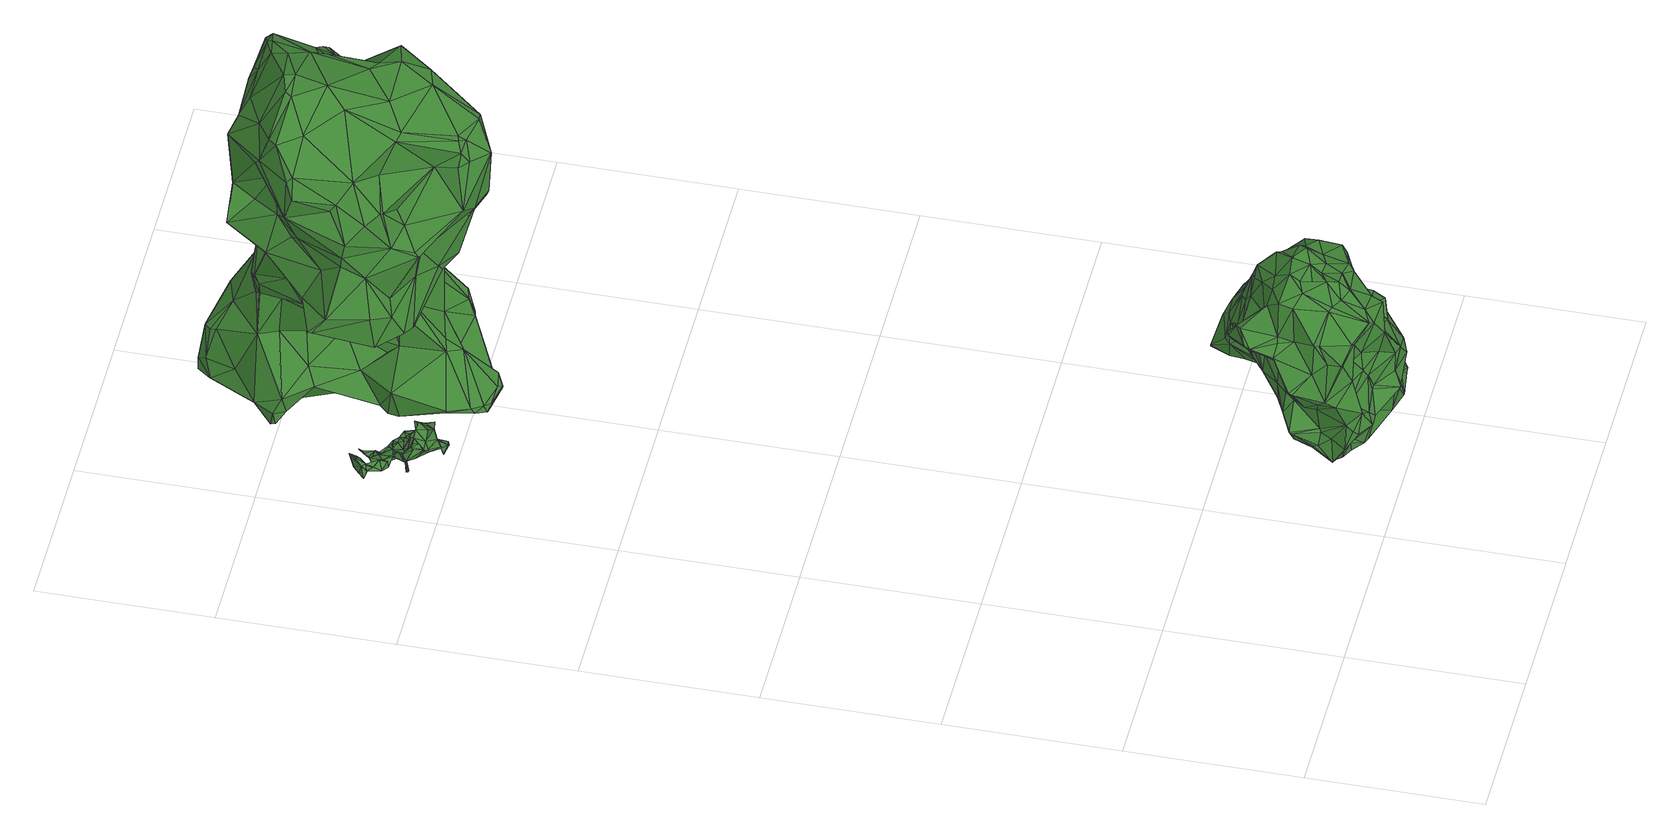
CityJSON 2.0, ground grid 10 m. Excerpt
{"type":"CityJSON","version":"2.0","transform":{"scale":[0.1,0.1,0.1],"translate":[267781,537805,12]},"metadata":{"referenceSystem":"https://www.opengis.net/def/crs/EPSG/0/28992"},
"CityObjects":{
"tree1":{"type":"SolitaryVegetationObject","attributes":{"gtid":342,"crown_width_m":10.75,"crown_median_z":18.63,"crown_r50_m":0.338,"crown_porosity":0.902,"trunk_H_m":5.68,"trunk_DBH_m":0.46,"trunk_radius_m":0.23,"trunk_base_height_m":12.95,"original_gtid":"343"},"geometry":[{"type":"Solid","lod":"3","boundaries":[[[[0,1,2]],[[3,4,5]],[[6,7,8]],[[9,10,11]],[[12,13,14]],[[15,16,17]],[[18,19,20]],[[21,22,23]],[[24,25,26]],[[27,28,29]],[[15,17,30]],[[31,32,33]],[[34,35,36]],[[15,30,37]],[[38,39,40]],[[3,29,41]],[[42,18,43]],[[44,45,46]],[[47,45,44]],[[48,49,50]],[[51,26,25]],[[52,53,54]],[[55,56,42]],[[30,14,13]],[[30,13,37]],[[57,31,39]],[[42,56,58]],[[59,60,58]],[[61,62,63]],[[64,62,61]],[[65,66,67]],[[68,69,70]],[[36,71,72]],[[37,13,73]],[[74,75,76]],[[77,78,79]],[[80,60,59]],[[81,73,82]],[[54,81,82]],[[83,84,85]],[[42,58,86]],[[87,6,8]],[[88,83,89]],[[90,91,92]],[[93,91,90]],[[93,94,95]],[[94,93,90]],[[18,20,96]],[[97,96,20]],[[98,99,100]],[[101,99,98]],[[43,55,42]],[[65,67,102]],[[12,103,104]],[[105,106,107]],[[108,107,106]],[[109,12,14]],[[93,62,64]],[[110,111,112]],[[113,114,115]],[[116,117,118]],[[119,120,121]],[[54,67,52]],[[122,123,124]],[[122,124,125]],[[126,88,127]],[[128,129,130]],[[112,111,131]],[[12,109,103]],[[73,81,132]],[[133,118,134]],[[117,134,118]],[[36,35,135]],[[136,137,138]],[[40,39,31]],[[139,140,141]],[[43,142,55]],[[143,98,144]],[[56,55,145]],[[58,60,86]],[[80,86,60]],[[56,145,146]],[[78,132,81]],[[24,147,25]],[[148,25,147]],[[86,18,42]],[[130,149,150]],[[151,152,153]],[[97,51,25]],[[126,127,154]],[[155,156,157]],[[96,158,142]],[[31,57,32]],[[54,159,67]],[[160,9,161]],[[162,161,9]],[[134,163,164]],[[151,0,2]],[[165,15,166]],[[86,19,18]],[[126,119,88]],[[167,168,169]],[[22,21,100]],[[97,148,96]],[[148,170,171]],[[123,172,173]],[[174,173,172]],[[36,175,71]],[[176,177,178]],[[142,43,96]],[[179,180,177]],[[181,182,46]],[[136,138,183]],[[183,138,184]],[[115,114,93]],[[185,186,187]],[[188,189,190]],[[154,127,191]],[[192,69,193]],[[69,68,193]],[[84,83,88]],[[21,23,38]],[[181,46,194]],[[194,46,186]],[[150,92,91]],[[195,47,44]],[[196,195,44]],[[51,197,26]],[[113,198,199]],[[191,89,200]],[[190,201,202]],[[188,190,202]],[[203,204,68]],[[202,201,200]],[[202,200,89]],[[73,132,77]],[[77,132,78]],[[141,168,167]],[[109,205,103]],[[111,110,206]],[[207,111,206]],[[189,192,193]],[[14,30,208]],[[209,87,39]],[[112,5,135]],[[106,210,153]],[[211,175,135]],[[212,66,213]],[[214,215,39]],[[216,217,218]],[[219,220,221]],[[219,221,84]],[[222,223,224]],[[225,223,222]],[[74,76,182]],[[188,71,175]],[[186,185,194]],[[70,27,203]],[[3,5,226]],[[2,197,227]],[[2,227,17]],[[70,203,68]],[[48,228,49]],[[187,54,53]],[[154,228,48]],[[151,153,210]],[[229,177,230]],[[231,124,123]],[[125,124,231]],[[232,177,180]],[[203,27,233]],[[61,115,64]],[[64,115,93]],[[213,234,204]],[[95,63,62]],[[155,116,156]],[[95,62,93]],[[91,114,150]],[[13,12,235]],[[194,185,233]],[[73,13,235]],[[232,1,0]],[[82,73,235]],[[151,210,232]],[[230,232,210]],[[236,237,228]],[[38,98,21]],[[112,238,5]],[[239,216,118]],[[211,135,240]],[[156,241,242]],[[102,243,92]],[[102,92,65]],[[63,244,61]],[[61,244,115]],[[90,92,243]],[[150,65,92]],[[204,193,68]],[[18,96,43]],[[8,39,87]],[[113,115,244]],[[207,206,74]],[[245,1,232]],[[74,206,178]],[[182,226,246]],[[137,136,50]],[[196,247,195]],[[106,247,196]],[[178,177,229]],[[58,137,59]],[[201,129,248]],[[239,133,162]],[[239,118,133]],[[155,117,116]],[[249,206,110]],[[154,48,139]],[[171,96,148]],[[191,127,89]],[[88,89,127]],[[134,250,163]],[[112,131,238]],[[246,238,131]],[[178,229,74]],[[218,237,251]],[[164,252,162]],[[162,252,10]],[[160,162,10]],[[156,198,244]],[[156,244,63]],[[244,198,113]],[[130,129,201]],[[253,249,110]],[[254,255,128]],[[248,128,255]],[[242,251,156]],[[114,91,93]],[[34,36,72]],[[212,53,52]],[[156,251,198]],[[256,237,218]],[[226,5,238]],[[57,39,215]],[[58,138,137]],[[117,174,172]],[[146,183,56]],[[118,241,116]],[[170,148,147]],[[240,5,4]],[[240,4,211]],[[116,241,156]],[[245,232,180]],[[175,4,188]],[[192,28,69]],[[112,135,35]],[[164,163,224]],[[175,211,4]],[[253,33,257]],[[48,136,7]],[[189,188,4]],[[189,4,192]],[[63,157,156]],[[36,135,175]],[[17,16,152]],[[252,197,51]],[[165,166,79]],[[258,239,9]],[[164,224,252]],[[95,157,63]],[[125,231,94]],[[134,164,162]],[[134,162,133]],[[141,7,6]],[[179,147,245]],[[99,221,220]],[[110,112,101]],[[187,53,185]],[[146,145,259]],[[259,260,146]],[[72,99,34]],[[85,99,72]],[[28,27,70]],[[70,69,28]],[[246,207,182]],[[131,207,246]],[[131,111,207]],[[261,53,212]],[[53,261,185]],[[28,192,4]],[[172,250,117]],[[134,117,250]],[[202,71,188]],[[89,71,202]],[[46,76,44]],[[182,76,46]],[[182,207,74]],[[250,109,222]],[[96,171,158]],[[110,101,98]],[[97,25,148]],[[35,101,112]],[[130,114,199]],[[128,130,199]],[[21,98,100]],[[35,34,101]],[[235,12,262]],[[85,221,99]],[[153,152,16]],[[104,263,243]],[[104,103,263]],[[243,263,90]],[[79,247,165]],[[153,165,247]],[[14,264,225]],[[97,20,51]],[[254,191,255]],[[254,154,191]],[[193,265,266]],[[189,193,266]],[[50,49,256]],[[67,212,52]],[[66,212,67]],[[201,265,130]],[[113,199,114]],[[254,128,199]],[[3,41,4]],[[41,29,28]],[[87,168,6]],[[169,168,87]],[[256,137,50]],[[256,80,137]],[[213,66,234]],[[85,72,267]],[[85,267,83]],[[157,231,155]],[[136,48,50]],[[238,246,226]],[[231,173,155]],[[59,137,80]],[[34,99,101]],[[256,49,228]],[[201,266,265]],[[240,135,5]],[[105,229,230]],[[95,94,231]],[[155,173,174]],[[155,174,117]],[[254,236,154]],[[190,189,266]],[[253,144,33]],[[143,144,253]],[[216,242,241]],[[218,251,242]],[[241,118,216]],[[123,173,231]],[[224,223,268]],[[198,251,236]],[[154,236,228]],[[81,54,187]],[[81,187,78]],[[199,236,254]],[[199,198,236]],[[78,187,186]],[[235,159,82]],[[145,269,259]],[[200,201,248]],[[40,31,33]],[[165,16,15]],[[154,139,126]],[[56,138,58]],[[56,184,138]],[[257,33,270]],[[257,270,176]],[[80,256,218]],[[107,108,75]],[[24,1,147]],[[74,229,75]],[[157,95,231]],[[179,245,180]],[[182,181,226]],[[181,3,226]],[[270,271,170]],[[4,41,28]],[[82,159,54]],[[147,179,170]],[[176,170,179]],[[176,179,177]],[[3,181,29]],[[2,26,197]],[[162,160,161]],[[136,183,7]],[[29,181,194]],[[250,222,224]],[[250,224,163]],[[222,109,14]],[[224,268,252]],[[8,7,146]],[[183,146,7]],[[125,94,263]],[[90,263,94]],[[26,2,1]],[[102,235,262]],[[151,2,17]],[[152,151,17]],[[217,258,80]],[[176,270,170]],[[80,218,217]],[[10,252,51]],[[227,268,223]],[[220,219,120]],[[39,8,214]],[[167,272,141]],[[38,40,98]],[[146,214,8]],[[105,107,229]],[[46,45,186]],[[232,0,151]],[[150,234,65]],[[16,165,153]],[[84,221,85]],[[78,195,79]],[[147,1,245]],[[178,206,273]],[[37,166,15]],[[73,166,37]],[[77,166,73]],[[196,44,108]],[[196,108,106]],[[79,166,77]],[[22,167,23]],[[177,232,230]],[[160,10,9]],[[120,272,22]],[[167,22,272]],[[22,220,120]],[[169,87,23]],[[209,23,87]],[[39,38,23]],[[209,39,23]],[[169,23,167]],[[257,176,273]],[[257,273,253]],[[26,1,24]],[[250,205,109]],[[126,139,141]],[[168,141,6]],[[107,75,229]],[[270,33,32]],[[261,233,185]],[[274,158,269]],[[194,233,29]],[[203,233,261]],[[27,29,233]],[[48,7,140]],[[71,267,72]],[[83,267,89]],[[253,273,249]],[[206,249,273]],[[178,273,176]],[[149,204,234]],[[149,234,150]],[[66,65,234]],[[261,212,213]],[[203,213,204]],[[261,213,203]],[[190,266,201]],[[220,22,99]],[[22,100,99]],[[98,143,110]],[[253,110,143]],[[265,149,130]],[[193,149,265]],[[33,144,40]],[[216,218,242]],[[259,57,215]],[[259,215,260]],[[248,255,200]],[[191,200,255]],[[98,40,144]],[[71,89,267]],[[204,149,193]],[[88,119,121]],[[263,103,122]],[[263,122,125]],[[141,119,126]],[[272,119,141]],[[88,121,84]],[[84,121,219]],[[120,219,121]],[[272,120,119]],[[19,9,11]],[[150,275,130]],[[150,114,275]],[[130,275,114]],[[260,214,146]],[[236,251,237]],[[256,228,237]],[[260,215,214]],[[217,216,258]],[[239,258,216]],[[80,258,86]],[[19,86,258]],[[162,9,239]],[[19,258,9]],[[142,158,274]],[[269,158,171]],[[142,274,55]],[[55,274,145]],[[269,145,274]],[[56,183,184]],[[51,11,10]],[[141,140,7]],[[44,75,108]],[[76,75,44]],[[139,48,140]],[[78,186,195]],[[32,57,271]],[[32,271,270]],[[210,106,105]],[[210,105,230]],[[271,269,171]],[[171,170,271]],[[252,268,197]],[[227,197,268]],[[243,262,104]],[[102,262,243]],[[104,262,12]],[[271,259,269]],[[271,57,259]],[[264,14,208]],[[153,247,106]],[[17,264,208]],[[30,17,208]],[[227,223,225]],[[14,225,222]],[[264,227,225]],[[17,227,264]],[[79,195,247]],[[20,19,11]],[[20,11,51]],[[250,172,205]],[[123,205,172]],[[103,205,122]],[[123,122,205]],[[248,129,128]],[[102,67,159]],[[235,102,159]],[[195,45,47]],[[195,186,45]],[[276,277,278]],[[276,278,279]],[[279,278,280]],[[279,280,281]],[[278,277,282]],[[278,282,280]],[[282,277,283]],[[282,283,280]],[[280,283,284]],[[280,284,281]],[[284,283,285]],[[284,285,281]],[[283,277,286]],[[283,286,285]],[[285,286,287]],[[285,287,281]],[[286,277,288]],[[286,288,287]],[[287,288,289]],[[287,289,281]],[[288,277,290]],[[288,290,289]],[[290,277,291]],[[290,291,289]],[[289,291,292]],[[289,292,281]],[[292,291,293]],[[292,293,281]],[[291,277,294]],[[291,294,293]],[[293,294,295]],[[293,295,281]],[[294,277,296]],[[294,296,295]],[[295,296,297]],[[295,297,281]],[[296,277,298]],[[296,298,297]],[[297,298,299]],[[297,299,281]],[[299,298,300]],[[299,300,281]],[[298,277,301]],[[298,301,300]],[[300,301,302]],[[300,302,281]],[[301,277,303]],[[301,303,302]],[[302,303,304]],[[302,304,281]],[[303,277,305]],[[303,305,304]],[[305,277,306]],[[305,306,304]],[[304,306,307]],[[304,307,281]],[[307,306,308]],[[307,308,281]],[[306,277,276]],[[306,276,308]],[[308,276,279]],[[308,279,281]]]]}]},
"tree2":{"type":"SolitaryVegetationObject","attributes":{"gtid":669,"crown_width_m":4.14,"crown_median_z":14.5,"crown_r50_m":0.208,"crown_porosity":0.927,"trunk_H_m":1.51,"trunk_DBH_m":0.0636,"trunk_radius_m":0.0318,"trunk_base_height_m":12.99,"original_gtid":"671"},"geometry":[{"type":"MultiSurface","lod":"3","boundaries":[[[309,310,311]],[[312,313,314]],[[315,314,313]],[[316,317,318]],[[319,320,321]],[[322,321,320]],[[323,324,325]],[[326,327,328]],[[317,316,329]],[[330,331,332]],[[333,334,335]],[[336,337,338]],[[318,317,312]],[[339,324,323]],[[340,341,342]],[[316,343,329]],[[344,345,346]],[[340,338,347]],[[348,349,350]],[[351,352,349]],[[350,349,352]],[[350,352,351]],[[316,353,343]],[[354,331,355]],[[356,313,357]],[[358,359,328]],[[358,328,327]],[[360,361,362]],[[363,364,365]],[[366,367,368]],[[359,369,370]],[[342,371,372]],[[373,315,374]],[[375,376,322]],[[377,378,379]],[[326,370,380]],[[326,380,381]],[[346,382,383]],[[323,325,339]],[[345,384,385]],[[345,385,382]],[[386,387,388]],[[379,389,377]],[[390,389,379]],[[383,382,391]],[[340,365,341]],[[385,375,392]],[[393,394,328]],[[313,361,379]],[[354,355,395]],[[372,396,342]],[[324,348,325]],[[397,369,398]],[[397,398,399]],[[372,371,364]],[[400,401,402]],[[351,403,352]],[[332,331,402]],[[340,336,338]],[[329,343,319]],[[381,380,374]],[[322,376,404]],[[324,339,405]],[[341,406,342]],[[322,353,407]],[[316,407,353]],[[401,408,409]],[[410,373,367]],[[347,333,411]],[[388,334,333]],[[397,412,358]],[[342,396,340]],[[336,340,396]],[[329,413,317]],[[368,414,366]],[[324,405,348]],[[406,363,412]],[[358,412,363]],[[335,411,333]],[[321,404,415]],[[416,353,376]],[[366,414,360]],[[371,342,406]],[[343,320,319]],[[344,392,417]],[[413,329,418]],[[319,418,329]],[[396,419,420]],[[370,328,394]],[[369,328,370]],[[421,386,337]],[[338,337,386]],[[321,322,404]],[[357,377,422]],[[317,423,312]],[[412,399,424]],[[391,383,403]],[[399,412,397]],[[355,332,402]],[[425,349,348]],[[382,392,383]],[[368,367,373]],[[333,386,388]],[[356,384,314]],[[426,422,413]],[[317,413,422]],[[358,309,328]],[[314,416,384]],[[356,362,313]],[[410,362,356]],[[346,392,344]],[[357,313,377]],[[358,412,424]],[[348,350,325]],[[339,325,350]],[[382,346,345]],[[335,409,311]],[[322,407,375]],[[417,375,407]],[[315,373,410]],[[381,427,364]],[[374,313,428]],[[376,384,416]],[[404,429,415]],[[320,429,404]],[[314,357,422]],[[355,330,332]],[[391,405,339]],[[391,352,383]],[[403,383,352]],[[339,350,391]],[[377,313,378]],[[312,314,318]],[[393,408,430]],[[368,431,414]],[[391,403,405]],[[398,424,399]],[[379,361,390]],[[309,311,409]],[[410,367,366]],[[363,358,327]],[[389,390,355]],[[312,428,313]],[[315,313,374]],[[349,425,403]],[[432,417,407]],[[432,407,316]],[[343,422,418]],[[343,418,320]],[[391,350,352]],[[416,320,353]],[[359,424,369]],[[398,369,424]],[[328,359,370]],[[328,370,326]],[[327,364,363]],[[327,381,364]],[[419,433,434]],[[410,366,360]],[[386,421,387]],[[345,344,384]],[[403,351,349]],[[378,313,379]],[[380,431,374]],[[423,428,312]],[[337,336,435]],[[435,420,419]],[[392,346,383]],[[431,368,374]],[[373,374,368]],[[390,361,355]],[[389,355,436]],[[409,335,401]],[[436,355,401]],[[436,401,335]],[[402,401,355]],[[331,430,402]],[[400,402,430]],[[403,346,383]],[[385,392,382]],[[433,428,423]],[[360,362,410]],[[361,360,414]],[[380,370,394]],[[419,396,372]],[[411,311,365]],[[411,365,347]],[[395,355,361]],[[393,395,437]],[[321,429,320]],[[415,429,321]],[[401,400,430]],[[354,430,331]],[[380,437,431]],[[394,437,380]],[[393,437,394]],[[403,425,405]],[[376,375,384]],[[385,384,375]],[[430,408,401]],[[311,411,335]],[[356,314,315]],[[310,363,406]],[[405,425,348]],[[310,309,363]],[[388,387,377]],[[377,334,388]],[[389,334,377]],[[389,436,334]],[[335,334,436]],[[409,408,309]],[[309,408,328]],[[330,355,331]],[[314,343,416]],[[422,343,314]],[[320,416,343]],[[316,318,432]],[[392,375,417]],[[340,347,365]],[[419,372,433]],[[419,434,435]],[[406,365,371]],[[363,365,406]],[[433,372,364]],[[327,326,381]],[[410,356,315]],[[314,356,357]],[[395,393,430]],[[362,361,313]],[[328,408,393]],[[384,344,314]],[[364,427,433]],[[404,322,320]],[[358,328,369]],[[358,369,397]],[[353,322,376]],[[423,422,426]],[[317,422,423]],[[358,424,359]],[[413,421,426]],[[426,387,423]],[[434,387,426]],[[433,387,434]],[[423,387,433]],[[358,363,309]],[[377,387,422]],[[437,395,438]],[[437,438,431]],[[361,414,438]],[[431,438,414]],[[354,395,430]],[[361,438,395]],[[336,396,420]],[[336,420,435]],[[314,344,318]],[[374,427,381]],[[428,427,374]],[[428,433,427]],[[413,418,422]],[[320,418,319]],[[417,432,344]],[[318,344,432]],[[343,353,320]],[[322,320,353]],[[337,435,421]],[[426,421,434]],[[435,434,421]],[[406,341,310]],[[386,333,419]],[[386,419,338]],[[341,365,310]],[[311,310,365]],[[347,338,419]],[[347,419,333]],[[387,421,426]],[[387,426,422]],[[371,365,364]],[[439,440,441]],[[441,440,442]],[[440,439,443]],[[440,443,442]],[[443,439,444]],[[443,444,442]],[[444,439,442]],[[442,439,441]]]}]},
"tree3":{"type":"SolitaryVegetationObject","attributes":{"gtid":48,"crown_width_m":14.73,"crown_median_z":23.91,"crown_r50_m":0.469,"crown_porosity":0.879,"trunk_H_m":10.71,"trunk_DBH_m":1.01,"trunk_radius_m":0.507,"trunk_base_height_m":13.2,"original_gtid":"48"},"geometry":[{"type":"Solid","lod":"3","boundaries":[[[[445,446,447]],[[448,449,450]],[[451,452,453]],[[454,455,456]],[[457,458,459]],[[460,461,462]],[[463,461,460]],[[464,465,466]],[[467,468,469]],[[458,470,462]],[[471,472,473]],[[474,475,476]],[[477,478,479]],[[446,480,447]],[[481,482,483]],[[484,485,486]],[[487,488,489]],[[490,491,492]],[[482,493,494]],[[468,495,496]],[[497,498,499]],[[500,498,497]],[[501,460,471]],[[502,503,504]],[[505,506,507]],[[508,509,510]],[[467,511,468]],[[512,513,514]],[[469,496,515]],[[462,516,458]],[[458,516,459]],[[517,518,519]],[[520,521,469]],[[477,522,478]],[[523,524,525]],[[526,527,528]],[[528,529,526]],[[495,511,530]],[[531,454,456]],[[469,521,532]],[[533,446,534]],[[535,485,536]],[[537,538,539]],[[540,541,542]],[[543,544,545]],[[535,546,547]],[[535,547,548]],[[462,461,516]],[[549,550,551]],[[507,506,552]],[[479,553,463]],[[489,554,487]],[[555,556,557]],[[466,470,458]],[[466,558,559]],[[517,560,518]],[[561,562,563]],[[564,563,562]],[[564,562,561]],[[467,469,532]],[[565,566,567]],[[556,568,569]],[[570,571,572]],[[573,456,574]],[[575,576,577]],[[578,577,576]],[[533,579,446]],[[473,446,579]],[[519,518,580]],[[484,486,581]],[[582,583,584]],[[582,584,585]],[[586,587,588]],[[510,588,587]],[[587,589,510]],[[590,591,592]],[[587,451,593]],[[587,586,451]],[[519,594,517]],[[577,578,595]],[[596,597,598]],[[599,600,601]],[[559,524,466]],[[559,525,524]],[[524,470,466]],[[602,603,604]],[[515,605,520]],[[604,606,483]],[[461,553,546]],[[607,602,482]],[[505,608,609]],[[610,611,612]],[[613,519,580]],[[614,606,604]],[[593,589,587]],[[501,471,473]],[[615,616,617]],[[618,452,451]],[[548,547,619]],[[607,575,620]],[[621,472,622]],[[542,623,624]],[[487,624,623]],[[621,473,472]],[[471,524,472]],[[524,460,470]],[[471,460,524]],[[470,460,462]],[[448,625,626]],[[627,448,626]],[[617,628,629]],[[630,623,542]],[[622,472,523]],[[524,523,472]],[[593,480,622]],[[631,632,633]],[[634,633,632]],[[520,469,515]],[[635,509,636]],[[637,597,596]],[[638,637,596]],[[639,640,597]],[[639,597,637]],[[641,642,643]],[[621,622,480]],[[460,501,463]],[[644,642,555]],[[474,642,644]],[[538,645,646]],[[563,647,561]],[[648,492,649]],[[650,594,651]],[[507,552,610]],[[566,610,552]],[[630,652,488]],[[478,522,515]],[[534,488,477]],[[530,553,479]],[[653,654,592]],[[624,487,554]],[[481,606,614]],[[655,635,576]],[[656,571,591]],[[487,623,488]],[[578,576,635]],[[467,544,511]],[[511,544,657]],[[488,623,630]],[[658,659,660]],[[500,661,662]],[[566,552,592]],[[584,618,561]],[[573,625,531]],[[663,664,661]],[[477,488,652]],[[477,652,522]],[[468,511,495]],[[573,574,616]],[[576,493,655]],[[545,665,666]],[[494,576,575]],[[446,621,480]],[[578,615,475]],[[631,633,644]],[[469,468,496]],[[647,667,474]],[[624,540,542]],[[668,669,670]],[[671,672,673]],[[495,530,479]],[[600,599,674]],[[463,501,675]],[[463,675,479]],[[621,446,473]],[[582,676,583]],[[479,478,495]],[[677,558,465]],[[515,496,478]],[[495,478,496]],[[591,653,592]],[[678,539,569]],[[532,665,467]],[[618,679,680]],[[681,682,572]],[[539,538,683]],[[620,497,499]],[[683,538,646]],[[678,537,539]],[[655,505,684]],[[685,686,634]],[[687,688,537]],[[538,537,688]],[[678,689,491]],[[678,491,537]],[[690,676,582]],[[681,572,656]],[[534,477,533]],[[691,692,667]],[[642,568,555]],[[693,502,551]],[[456,573,531]],[[694,695,540]],[[517,696,560]],[[539,556,569]],[[555,640,644]],[[631,644,640]],[[697,637,698]],[[606,481,483]],[[620,699,607]],[[466,457,464]],[[633,700,644]],[[701,702,703]],[[502,704,551]],[[613,705,651]],[[613,651,519]],[[519,651,594]],[[585,584,686]],[[489,446,445]],[[699,706,707]],[[483,482,602]],[[457,466,458]],[[518,708,580]],[[620,499,699]],[[504,709,661]],[[603,614,604]],[[710,607,699]],[[710,707,603]],[[607,710,602]],[[603,602,710]],[[711,712,613]],[[506,712,711]],[[486,627,581]],[[486,448,627]],[[610,566,565]],[[656,529,528]],[[450,713,454]],[[454,448,450]],[[714,505,655]],[[657,544,543]],[[526,708,518]],[[526,518,715]],[[699,707,710]],[[614,716,717]],[[718,717,716]],[[670,719,628]],[[669,719,670]],[[641,659,658]],[[639,637,697]],[[639,697,720]],[[706,499,560]],[[528,681,656]],[[604,483,602]],[[675,533,477]],[[479,675,477]],[[721,722,682]],[[723,572,722]],[[682,722,572]],[[522,605,515]],[[717,718,696]],[[665,532,697]],[[497,620,575]],[[691,647,563]],[[685,634,674]],[[715,527,526]],[[526,529,711]],[[699,499,706]],[[705,712,714]],[[613,712,705]],[[554,701,624]],[[648,724,567]],[[679,725,608]],[[508,525,559]],[[508,510,525]],[[614,726,481]],[[627,727,464]],[[615,573,616]],[[615,728,573]],[[676,729,730]],[[506,505,712]],[[714,712,505]],[[658,724,641]],[[674,599,685]],[[617,670,628]],[[617,574,670]],[[508,677,509]],[[559,558,677]],[[508,559,677]],[[651,705,650]],[[464,727,465]],[[656,591,590]],[[721,682,709]],[[642,641,568]],[[681,527,682]],[[660,659,731]],[[715,518,732]],[[453,593,451]],[[482,575,607]],[[499,498,662]],[[500,662,498]],[[682,527,709]],[[656,572,571]],[[493,482,733]],[[493,733,650]],[[649,492,689]],[[527,681,528]],[[555,568,556]],[[734,583,730]],[[676,730,583]],[[630,605,652]],[[561,686,584]],[[571,653,591]],[[592,654,566]],[[530,511,657]],[[530,657,547]],[[476,475,617]],[[549,551,704]],[[502,735,503]],[[568,649,569]],[[685,601,585]],[[576,494,493]],[[605,541,520]],[[545,467,665]],[[685,599,601]],[[547,546,553]],[[693,550,672]],[[551,550,693]],[[549,736,550]],[[697,666,665]],[[521,541,540]],[[664,715,732]],[[664,663,715]],[[555,671,737]],[[648,641,724]],[[608,725,586]],[[521,520,541]],[[494,575,482]],[[549,704,502]],[[504,549,502]],[[721,504,503]],[[721,709,504]],[[689,678,649]],[[570,572,723]],[[450,738,713]],[[449,738,450]],[[737,671,673]],[[594,726,717]],[[569,649,678]],[[492,491,689]],[[739,740,636]],[[667,692,474]],[[741,474,692]],[[741,692,691]],[[655,684,742]],[[735,721,503]],[[575,743,497]],[[577,743,575]],[[509,742,510]],[[744,745,702]],[[464,581,627]],[[617,475,615]],[[671,557,672]],[[616,574,617]],[[653,571,567]],[[536,485,746]],[[484,746,485]],[[467,545,544]],[[747,449,486]],[[652,605,522]],[[486,548,619]],[[687,490,688]],[[491,490,537]],[[537,490,687]],[[529,656,590]],[[663,661,709]],[[585,686,685]],[[454,531,448]],[[545,449,747]],[[566,654,567]],[[455,574,456]],[[650,726,594]],[[658,565,724]],[[567,724,565]],[[696,517,717]],[[594,717,517]],[[614,717,726]],[[521,540,748]],[[521,748,532]],[[644,647,474]],[[550,629,672]],[[574,455,670]],[[622,523,593]],[[558,466,465]],[[600,749,601]],[[484,536,746]],[[536,484,464]],[[750,631,639]],[[672,719,673]],[[720,694,639]],[[453,452,583]],[[624,694,540]],[[561,680,564]],[[554,489,445]],[[554,445,729]],[[702,701,744]],[[702,745,703]],[[567,654,653]],[[744,600,745]],[[592,552,590]],[[672,628,719]],[[630,542,541]],[[486,449,448]],[[744,701,749]],[[744,749,600]],[[610,565,658]],[[611,610,658]],[[506,711,552]],[[529,590,552]],[[529,552,711]],[[489,488,534]],[[612,680,679]],[[563,680,612]],[[618,680,561]],[[586,684,609]],[[586,609,608]],[[509,677,465]],[[509,465,636]],[[636,465,739]],[[612,691,563]],[[684,586,742]],[[585,690,582]],[[701,703,624]],[[694,624,703]],[[486,619,747]],[[459,546,536]],[[629,628,672]],[[593,453,480]],[[516,461,546]],[[459,536,751]],[[457,459,751]],[[457,751,464]],[[536,464,751]],[[486,485,548]],[[748,540,695]],[[571,570,648]],[[571,648,567]],[[679,451,725]],[[679,618,451]],[[509,635,742]],[[648,570,492]],[[560,718,706]],[[635,740,578]],[[636,740,635]],[[578,740,615]],[[739,615,740]],[[612,608,610]],[[679,608,612]],[[507,608,505]],[[697,698,666]],[[451,586,725]],[[703,745,750]],[[561,700,686]],[[610,608,507]],[[634,686,700]],[[634,700,633]],[[618,583,452]],[[584,583,618]],[[736,500,513]],[[586,588,742]],[[539,557,556]],[[683,557,539]],[[646,557,683]],[[499,662,560]],[[557,646,672]],[[516,546,459]],[[546,535,536]],[[463,553,461]],[[547,553,530]],[[690,585,749]],[[690,749,701]],[[512,659,752]],[[601,749,585]],[[484,581,464]],[[497,743,513]],[[514,513,743]],[[747,753,545]],[[649,568,648]],[[720,697,532]],[[729,676,554]],[[701,554,676]],[[593,523,589]],[[701,676,690]],[[555,597,640]],[[737,597,555]],[[748,695,720]],[[694,720,695]],[[663,527,715]],[[663,709,527]],[[525,510,589]],[[664,732,662]],[[661,664,662]],[[560,662,732]],[[560,732,518]],[[505,609,684]],[[531,625,448]],[[573,728,625]],[[557,671,555]],[[449,545,738]],[[739,465,727]],[[497,513,500]],[[473,579,501]],[[605,630,541]],[[721,735,490]],[[688,490,735]],[[580,708,613]],[[711,613,708]],[[713,738,754]],[[560,696,718]],[[534,446,489]],[[748,720,532]],[[475,595,578]],[[734,453,583]],[[627,755,727]],[[739,727,755]],[[719,669,673]],[[736,661,500]],[[736,504,661]],[[549,504,736]],[[454,756,455]],[[713,756,454]],[[670,455,756]],[[668,670,756]],[[668,756,638]],[[756,713,638]],[[638,713,754]],[[714,655,493]],[[714,493,705]],[[650,705,493]],[[526,711,708]],[[615,755,728]],[[739,755,615]],[[564,680,563]],[[700,647,644]],[[700,561,647]],[[675,501,579]],[[675,579,533]],[[638,757,637]],[[698,637,757]],[[691,611,658]],[[658,660,691]],[[693,735,502]],[[688,735,693]],[[638,598,668]],[[596,598,638]],[[668,598,669]],[[648,568,641]],[[597,737,598]],[[490,722,721]],[[490,492,722]],[[492,570,723]],[[731,743,577]],[[512,743,731]],[[512,514,743]],[[625,728,755]],[[626,625,755]],[[626,755,627]],[[548,485,535]],[[731,577,595]],[[481,733,482]],[[481,726,733]],[[650,733,726]],[[612,611,691]],[[647,691,667]],[[737,673,669]],[[660,731,595]],[[758,660,595]],[[480,453,734]],[[669,598,737]],[[747,759,753]],[[754,738,757]],[[754,757,638]],[[545,753,543]],[[639,631,640]],[[655,742,635]],[[510,742,588]],[[660,758,691]],[[639,694,703]],[[750,639,703]],[[674,632,600]],[[750,745,631]],[[734,729,447]],[[734,447,480]],[[543,753,759]],[[641,643,659]],[[643,752,659]],[[731,659,512]],[[543,759,657]],[[547,657,759]],[[688,645,538]],[[672,646,645]],[[688,693,645]],[[672,645,693]],[[723,722,492]],[[758,741,691]],[[474,741,475]],[[475,741,595]],[[758,595,741]],[[545,757,738]],[[545,666,757]],[[698,757,666]],[[445,447,729]],[[734,730,729]],[[550,760,629]],[[629,752,617]],[[474,643,642]],[[474,476,643]],[[752,643,617]],[[476,617,643]],[[629,760,752]],[[736,760,550]],[[513,760,736]],[[513,512,760]],[[752,760,512]],[[525,589,523]],[[619,759,747]],[[619,547,759]],[[634,632,674]],[[632,631,745]],[[632,745,600]],[[603,716,614]],[[718,716,706]],[[706,716,707]],[[707,716,603]],[[761,762,763]],[[761,763,764]],[[764,763,765]],[[764,765,766]],[[763,762,767]],[[763,767,765]],[[765,767,768]],[[765,768,766]],[[767,762,769]],[[767,769,768]],[[768,769,770]],[[768,770,766]],[[769,762,771]],[[769,771,770]],[[770,771,772]],[[770,772,766]],[[771,762,773]],[[771,773,772]],[[772,773,774]],[[772,774,766]],[[773,762,775]],[[773,775,774]],[[774,775,776]],[[774,776,766]],[[775,762,777]],[[775,777,776]],[[776,777,778]],[[776,778,766]],[[777,762,779]],[[777,779,778]],[[778,779,780]],[[778,780,766]],[[779,762,781]],[[779,781,780]],[[780,781,782]],[[780,782,766]],[[781,762,783]],[[781,783,782]],[[782,783,784]],[[782,784,766]],[[783,762,785]],[[783,785,784]],[[784,785,786]],[[784,786,766]],[[785,762,787]],[[785,787,786]],[[786,787,788]],[[786,788,766]],[[787,762,789]],[[787,789,788]],[[788,789,790]],[[788,790,766]],[[789,762,791]],[[789,791,790]],[[790,791,792]],[[790,792,766]],[[791,762,793]],[[791,793,792]],[[792,793,794]],[[792,794,766]],[[793,762,795]],[[793,795,794]],[[794,795,796]],[[794,796,766]],[[795,762,797]],[[795,797,796]],[[796,797,798]],[[796,798,766]],[[797,762,799]],[[797,799,798]],[[798,799,800]],[[798,800,766]],[[799,762,801]],[[799,801,800]],[[800,801,802]],[[800,802,766]],[[801,762,803]],[[801,803,802]],[[802,803,804]],[[802,804,766]],[[803,762,805]],[[803,805,804]],[[804,805,806]],[[804,806,766]],[[805,762,807]],[[805,807,806]],[[806,807,808]],[[806,808,766]],[[807,762,809]],[[807,809,808]],[[808,809,810]],[[808,810,766]],[[809,762,761]],[[809,761,810]],[[810,761,764]],[[810,764,766]]]]}]}
},
"vertices":[
[194,41,90],[199,30,83],[211,43,86],[146,60,98],[135,69,94],[131,47,90],[150,23,29],[164,26,34],[154,21,29],[215,41,42],[218,43,57],[216,35,41],[218,91,86],[212,79,102],[223,74,85],[212,61,114],[212,48,113],[220,53,99],[214,17,37],[216,34,39],[209,25,44],[131,21,52],[128,28,42],[138,27,39],[210,24,81],[213,26,73],[216,32,80],[143,89,105],[135,82,98],[146,69,100],[222,61,96],[160,20,60],[163,20,60],[159,22,70],[126,43,70],[119,41,80],[123,49,73],[215,69,111],[138,15,54],[149,16,51],[143,18,58],[142,68,99],[209,15,34],[206,11,38],[173,48,120],[166,61,124],[158,58,123],[173,56,119],[171,48,30],[178,54,27],[184,45,33],[218,36,61],[179,89,110],[171,83,115],[185,89,114],[201,10,38],[195,12,34],[168,6,57],[206,18,33],[205,33,31],[211,30,31],[187,107,47],[200,108,43],[197,103,39],[187,115,49],[184,97,92],[175,93,97],[183,91,109],[149,97,93],[138,83,95],[135,85,100],[136,62,70],[136,46,67],[201,81,109],[161,22,106],[168,39,113],[159,42,115],[196,68,123],[182,69,126],[191,63,126],[204,38,32],[192,80,119],[192,85,112],[130,59,47],[130,58,46],[138,44,46],[213,30,31],[149,22,30],[133,57,40],[140,65,52],[201,111,61],[182,106,61],[188,105,74],[187,115,50],[203,112,58],[205,110,45],[206,16,49],[213,26,65],[135,20,64],[131,28,57],[130,24,54],[123,32,76],[191,97,92],[220,98,75],[205,101,80],[177,36,114],[185,42,117],[176,36,114],[177,42,118],[223,83,79],[137,26,84],[132,30,98],[118,37,83],[182,95,48],[180,103,59],[184,104,47],[215,76,37],[225,88,49],[218,74,37],[134,47,35],[129,35,31],[134,47,36],[216,96,68],[222,94,55],[214,97,58],[208,106,59],[146,52,34],[149,60,40],[174,81,52],[164,83,62],[165,87,66],[132,31,98],[192,77,120],[224,64,44],[227,67,51],[119,55,84],[178,31,34],[196,33,33],[193,30,36],[158,52,33],[164,34,41],[149,41,35],[203,10,40],[146,37,74],[146,29,60],[181,7,40],[174,12,34],[198,20,77],[197,11,66],[167,95,84],[174,101,80],[204,41,106],[210,45,110],[197,41,114],[160,58,33],[216,91,49],[204,83,40],[208,103,47],[192,11,52],[189,88,111],[214,45,55],[213,44,44],[222,58,43],[228,64,60],[228,60,57],[199,56,116],[198,65,121],[135,31,30],[144,27,30],[141,27,31],[181,9,74],[192,8,61],[227,92,52],[224,92,51],[224,91,50],[133,60,75],[173,16,90],[186,20,100],[165,20,103],[179,20,89],[186,21,97],[148,61,120],[155,43,115],[176,22,33],[190,24,40],[161,75,120],[167,67,127],[171,76,121],[148,69,80],[147,81,86],[154,78,79],[152,66,45],[139,81,93],[151,95,89],[148,69,122],[182,59,123],[182,53,118],[217,40,79],[187,80,46],[177,84,50],[151,70,52],[158,80,63],[145,69,68],[146,92,104],[152,98,93],[217,92,68],[151,28,98],[149,29,99],[222,60,93],[141,28,40],[195,38,111],[120,58,85],[173,90,102],[160,91,95],[162,19,43],[168,9,54],[209,65,39],[204,43,36],[195,51,36],[134,44,37],[134,37,43],[136,43,45],[220,66,69],[216,57,78],[225,62,65],[216,59,81],[141,48,102],[218,51,84],[177,57,26],[169,26,108],[186,26,103],[209,105,49],[191,31,98],[152,76,116],[168,96,85],[199,90,99],[178,67,44],[187,54,38],[134,39,96],[219,58,42],[119,57,85],[210,74,36],[206,68,38],[198,105,76],[189,101,43],[186,25,94],[141,45,102],[190,52,118],[165,76,57],[151,29,86],[221,77,62],[197,72,44],[220,46,61],[156,24,76],[173,70,49],[167,73,52],[194,51,35],[176,20,73],[210,43,39],[170,7,54],[170,10,53],[158,79,105],[200,94,88],[204,108,67],[219,58,89],[160,87,80],[154,81,79],[142,59,60],[214,47,73],[181,9,48],[178,11,72],[176,11,61],[133,34,30],[160,26,85],[191,11,47],[184,90,67],[180,54,10],[178,54,9],[180,55,10],[179,55,66],[179,56,66],[177,55,66],[180,56,9],[179,56,9],[179,57,66],[178,57,66],[178,57,9],[177,57,66],[177,57,9],[176,57,66],[176,57,9],[176,56,9],[175,57,66],[175,56,66],[175,55,9],[175,55,66],[175,54,9],[175,54,66],[176,53,9],[175,53,66],[176,53,66],[177,52,10],[177,53,66],[178,52,10],[178,53,66],[179,52,10],[179,53,10],[179,53,66],[179,54,66],
[49,515,26],[53,517,23],[50,518,25],[35,529,21],[32,524,26],[31,531,25],[27,524,26],[32,538,20],[36,532,20],[31,535,20],[37,543,21],[36,542,23],[34,548,23],[29,544,24],[13,551,39],[16,548,35],[15,551,35],[43,515,24],[46,516,23],[48,510,26],[38,540,20],[44,522,41],[46,520,39],[46,520,38],[47,528,25],[43,522,28],[47,519,28],[56,530,22],[51,532,21],[54,530,23],[12,548,38],[58,524,22],[57,520,22],[58,519,20],[34,539,22],[24,532,23],[22,532,29],[16,534,27],[53,527,23],[15,549,28],[14,546,25],[11,544,33],[8,542,27],[11,541,30],[29,542,24],[45,515,35],[43,521,36],[31,528,29],[33,530,27],[51,511,24],[44,506,20],[30,520,37],[37,521,35],[31,520,29],[51,514,22],[46,520,20],[53,519,21],[27,520,37],[27,519,36],[31,514,33],[51,505,21],[43,507,25],[53,520,20],[53,523,18],[23,522,30],[33,519,24],[24,541,24],[26,543,26],[39,527,24],[38,521,28],[39,523,34],[37,513,26],[41,516,21],[19,536,32],[15,538,30],[25,535,27],[21,535,29],[48,531,24],[44,531,24],[44,528,25],[41,523,33],[39,524,34],[13,542,33],[20,538,25],[42,509,32],[43,507,26],[40,515,31],[54,524,19],[56,506,19],[53,505,19],[53,506,19],[49,512,38],[46,515,35],[48,517,37],[12,541,29],[30,547,25],[16,546,34],[56,517,21],[28,541,23],[43,512,31],[49,517,27],[27,525,31],[47,523,23],[53,511,20],[42,536,22],[32,517,36],[32,550,26],[31,539,25],[24,540,23],[38,539,20],[50,528,23],[53,527,22],[45,534,24],[39,533,23],[38,528,21],[51,505,20],[15,546,25],[43,534,23],[42,519,23],[38,524,22],[33,548,24],[43,511,38],[32,514,31],[26,538,23],[45,525,23],[48,530,23],[51,531,21],[41,515,31],[38,513,27],[35,515,29],[38,524,10],[38,525,10],[37,526,25],[36,526,25],[37,525,10],[37,524,10],
[145,588,204],[130,578,210],[150,586,199],[39,548,143],[30,559,163],[32,560,155],[153,561,154],[156,576,156],[154,565,165],[20,566,126],[18,575,117],[18,573,117],[86,501,195],[91,504,206],[83,505,203],[112,527,223],[74,536,220],[90,508,209],[86,545,230],[75,502,169],[94,500,155],[99,492,192],[42,607,214],[42,602,230],[59,611,225],[110,501,205],[125,531,222],[133,529,208],[137,550,225],[82,584,107],[67,559,96],[77,592,86],[105,593,240],[78,595,247],[76,577,244],[143,556,193],[112,491,23],[103,508,44],[102,489,22],[59,531,167],[47,540,184],[49,536,158],[138,604,211],[122,617,234],[140,598,212],[92,635,26],[100,635,46],[122,612,42],[123,523,51],[103,518,50],[63,594,244],[65,598,245],[63,539,41],[69,542,21],[69,536,20],[72,547,23],[116,545,233],[47,602,21],[74,602,22],[71,591,21],[147,538,90],[153,544,72],[148,546,90],[111,500,153],[106,512,127],[116,512,144],[37,597,231],[97,572,52],[82,560,37],[93,548,43],[75,601,248],[86,507,209],[132,520,20],[126,540,20],[150,523,20],[78,620,225],[72,625,217],[100,604,241],[130,512,180],[117,502,202],[128,511,178],[133,557,42],[129,590,23],[152,588,34],[139,570,53],[52,585,227],[32,544,120],[67,630,207],[111,585,235],[116,589,226],[64,546,196],[80,519,193],[79,649,32],[75,644,36],[79,645,57],[110,628,210],[98,620,228],[114,626,215],[28,586,201],[32,590,210],[31,591,185],[70,538,216],[45,556,205],[45,541,185],[54,595,25],[48,596,39],[44,600,31],[148,562,68],[73,567,231],[156,597,199],[92,620,103],[93,634,78],[81,630,75],[107,495,157],[114,499,168],[106,530,19],[135,602,135],[107,590,139],[115,565,132],[131,579,159],[142,595,83],[145,596,80],[142,599,79],[99,629,71],[99,636,69],[133,610,50],[141,608,55],[151,605,38],[35,542,98],[44,568,99],[96,516,47],[99,535,75],[93,541,73],[71,527,97],[111,556,234],[154,536,22],[54,524,153],[144,605,171],[155,584,160],[153,594,145],[150,620,151],[142,544,122],[133,543,158],[124,538,132],[121,530,166],[156,596,61],[153,599,61],[153,598,68],[141,539,174],[138,515,21],[93,545,81],[70,602,137],[83,616,132],[67,615,109],[163,638,134],[160,640,137],[162,637,137],[85,493,22],[86,491,17],[91,490,19],[103,614,237],[105,487,20],[80,499,23],[143,547,104],[140,537,101],[140,563,92],[127,561,101],[131,557,121],[155,517,41],[105,487,19],[54,525,99],[44,556,92],[60,562,85],[154,581,145],[37,548,182],[73,511,25],[142,547,209],[140,543,200],[121,621,231],[142,621,196],[42,534,115],[50,537,121],[54,522,150],[71,601,91],[73,603,65],[115,619,234],[126,620,139],[149,636,123],[136,616,131],[151,631,115],[96,516,111],[95,509,120],[56,628,153],[49,605,142],[91,630,155],[92,619,132],[99,593,71],[87,604,91],[84,591,79],[107,600,122],[71,627,35],[75,638,58],[110,595,124],[121,602,57],[101,635,57],[141,510,35],[145,511,34],[114,616,236],[148,601,73],[148,600,75],[123,523,88],[158,597,52],[33,587,213],[122,574,89],[110,573,68],[112,552,95],[84,565,20],[106,537,19],[108,560,31],[108,540,20],[54,612,201],[64,604,184],[96,590,129],[56,595,119],[64,612,105],[51,585,107],[74,616,90],[68,614,65],[68,613,95],[153,639,121],[104,560,235],[152,595,186],[108,496,154],[91,641,51],[138,554,126],[140,566,149],[156,599,31],[126,612,23],[76,642,56],[136,532,102],[156,631,121],[138,611,132],[79,649,24],[73,641,24],[100,636,51],[144,613,172],[114,558,119],[82,581,121],[52,612,30],[108,621,179],[101,622,195],[111,509,20],[71,628,169],[67,615,163],[74,511,23],[136,613,131],[145,623,182],[134,622,169],[128,621,168],[47,599,22],[149,515,39],[86,514,21],[80,507,20],[153,537,25],[110,588,22],[81,497,19],[154,539,54],[149,537,67],[38,572,145],[133,533,69],[120,550,25],[99,503,19],[112,502,19],[104,509,19],[67,612,96],[82,631,170],[90,607,24],[126,613,23],[131,611,36],[123,591,68],[142,548,122],[113,494,22],[65,523,145],[46,528,101],[157,594,198],[155,590,188],[103,552,72],[118,543,20],[113,513,36],[152,584,188],[70,620,28],[66,582,35],[71,618,106],[43,586,161],[77,516,125],[83,515,118],[76,558,113],[119,530,118],[93,541,49],[144,623,161],[142,623,157],[63,536,174],[29,557,173],[94,618,199],[147,622,158],[125,616,155],[80,506,195],[84,591,73],[36,567,190],[50,591,155],[61,525,130],[36,582,125],[55,600,165],[94,544,113],[37,564,194],[73,587,43],[103,569,12],[98,569,12],[102,571,12],[102,571,119],[102,572,119],[97,571,119],[102,572,12],[102,573,119],[101,573,12],[101,575,119],[100,574,12],[100,575,119],[99,574,12],[99,576,119],[98,575,12],[98,576,119],[96,574,12],[96,576,119],[95,574,12],[95,575,119],[94,573,12],[94,575,119],[93,572,12],[93,574,119],[93,571,12],[93,572,119],[92,570,12],[92,571,119],[93,568,12],[93,570,119],[93,567,12],[93,569,119],[94,566,12],[94,567,119],[95,565,12],[95,567,119],[96,565,12],[96,566,119],[97,564,12],[97,566,119],[99,565,12],[99,566,119],[100,565,12],[100,567,119],[101,566,12],[101,567,119],[102,567,12],[102,568,119],[102,568,12],[102,570,119]
]}
